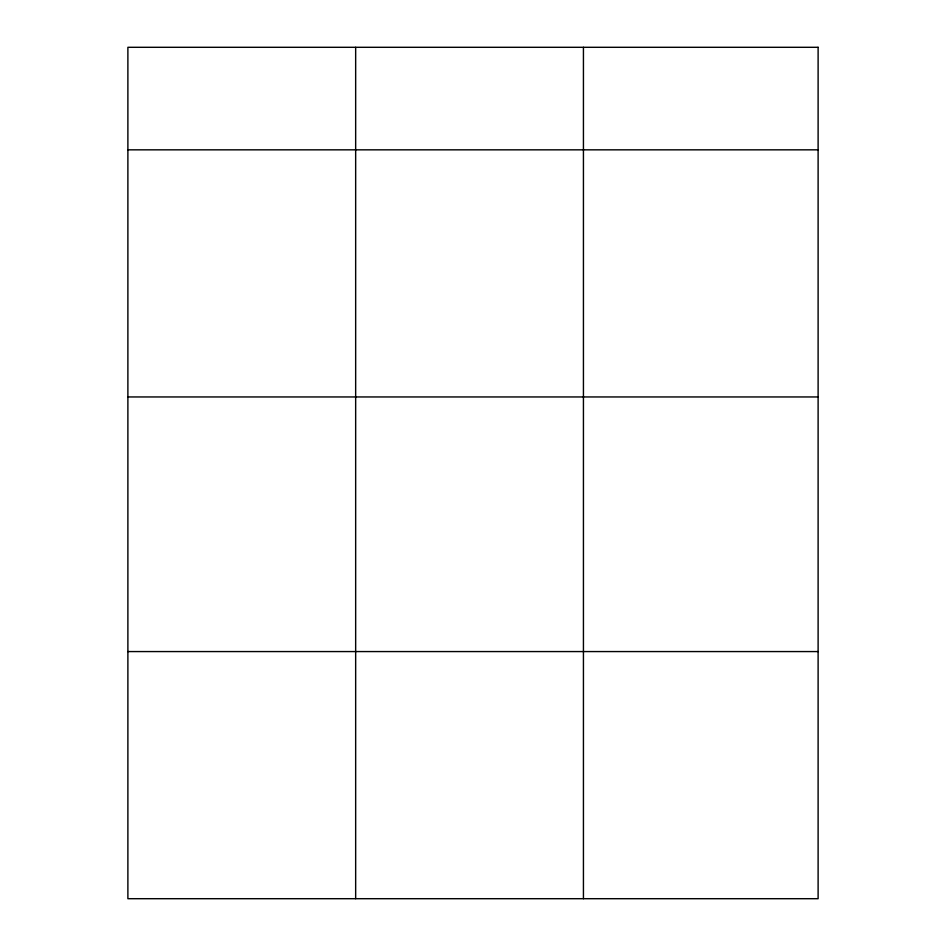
<?xml version="1.0" encoding="UTF-8"?>
<svg xmlns="http://www.w3.org/2000/svg" width="946" height="946" viewBox="0 0 946 946"><rect width="100%" height="100%" fill="white"/><g stroke="black" fill="none" stroke-linecap="round" stroke-linejoin="round"><path stroke-width="1.42" d="M127.887 149.835L818.113 149.835M127.887 396.953L818.113 396.953M127.887 651.569L818.113 651.569M583.434 47.3L583.434 898.7M355.661 47.3L355.661 898.7M818.113 47.3L127.887 47.3L127.887 898.7L818.113 898.7L818.113 47.3"/></g></svg>
